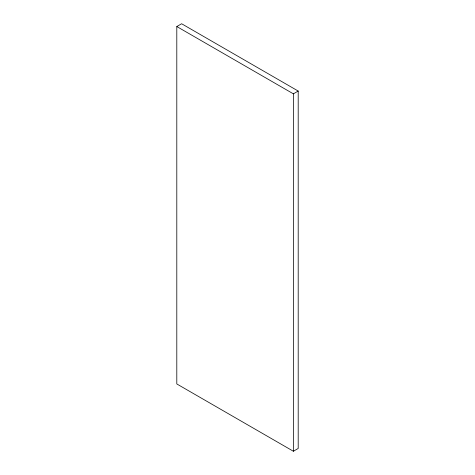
<?xml version="1.0" encoding="UTF-8"?>
<svg xmlns="http://www.w3.org/2000/svg" width="475" height="475" viewBox="0 0 475 475"><rect width="100%" height="100%" fill="white"/><g stroke="black" fill="none" stroke-linecap="round" stroke-linejoin="round"><path stroke-width="0.71" d="M176.801 26.535L181.622 23.75L298.199 91.052L298.199 448.465L293.378 451.25L176.801 383.948L176.801 26.535L293.378 93.836L298.199 91.052M293.378 93.836L293.378 451.25"/></g></svg>
